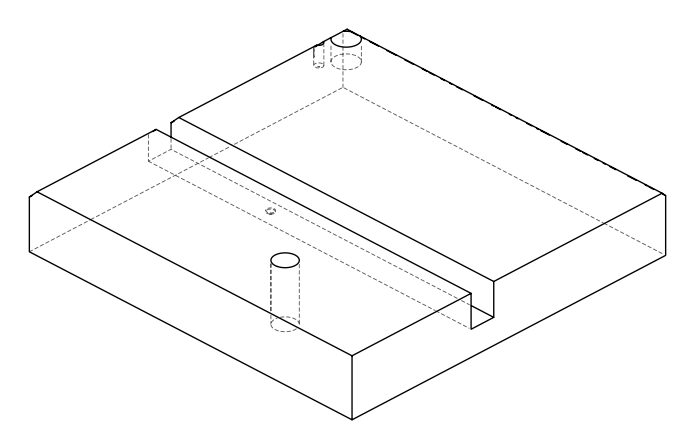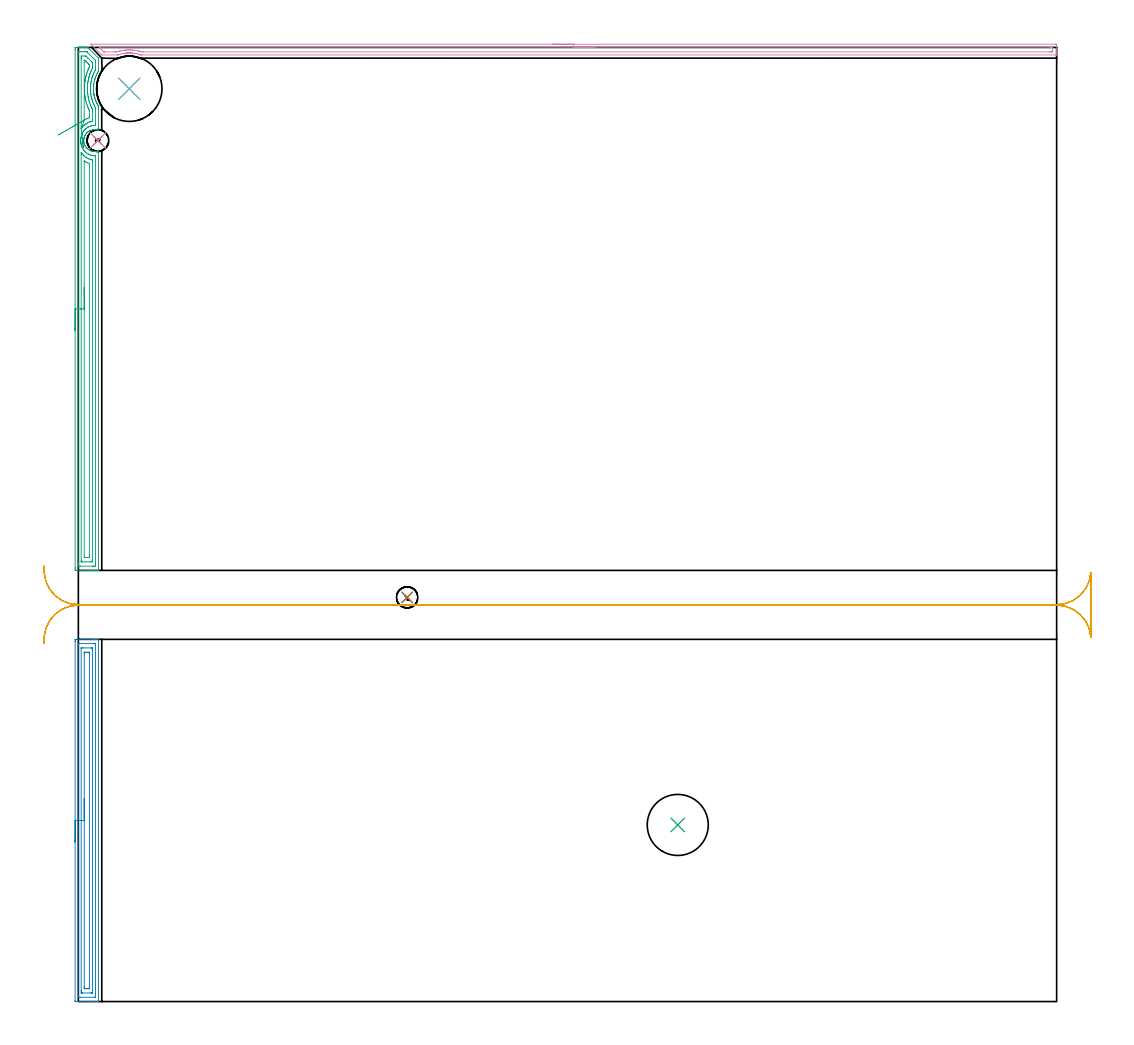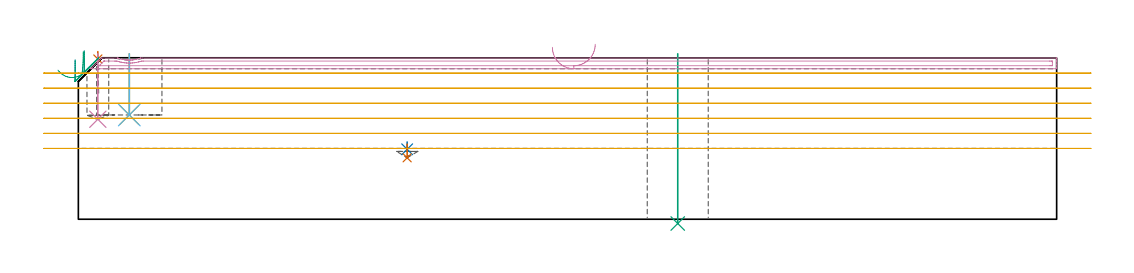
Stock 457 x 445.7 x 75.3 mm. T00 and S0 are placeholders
(PLAN: 11 operations, 7 tool changes, 34.6 min)
(1 SPOT_DRILL | STEP1POCKET | NXT0321_9005460120000 | 0.03 min | 0 mm3)
(2 SPOT_DRILL_1 | STEP1POCKET_2 | NXT0321_9005460120000 | 0.04 min | 4645 mm3)
(3 INDEXABLE_INSERT_DRILL_THROUGH_HOLE_FROM_SOLID | STEP1HOLE | NXT0302_028 | 0.32 min | 47989 mm3)
(4 DRILL_BLIND_HOLE_INTO_CENTER | STEP1POCKET | NXT0301_073 | 0.12 min | 2220 mm3)
(5 INDEXABLE_INSERT_DRILL_BLIND_HOLE_FROM_SOLID | STEP1POCKET_1 | NXT0302_010 | 0.12 min | 7863 mm3)
(6 DRILL_TO_ENLARGE_BLIND_HOLE | STEP1POCKET_1 | UGT0301_381 | 0.12 min | 11552 mm3)
(7 DRILL_BLIND_HOLE_INTO_CENTER_1 | STEP1POCKET_2 | UGT0301_494 | 0.04 min | 240 mm3)
(8 AREA_MILL | FG_CHAMFER_SURFACE | UGT0205_001 | 5.67 min | 10409 mm3)
(9 AREA_MILL_1 | FG_CHAMFER_SURFACE_1 | UGT0205_001 | 8.14 min | 14693 mm3)
(10 AREA_MILL_2 | FG_CHAMFER_SURFACE_2 | UGT0205_001 | 7.37 min | 5597 mm3)
(11 MILL_RECTANGULAR_SLOT | SLOT_RECTANGULAR | UGT0201_004 | Follow Part, ap 8, ae 75% | 12.65 min | 615552 mm3)
(TOOL NXT0321_9005460120000 | NC Spot Drill, 142deg, 12mm, Carbide, Uncoated | D12 PA142 FL30 Z2)
(TOOL NXT0302_028 | Index. Insert Drill 28.5mm [880-D2850L32-03] | D28.5 PA176 FL86 Z2)
(TOOL NXT0301_073 | Carbide Drill 10.2mm [860.1-1020-031A1-MM 2214] | D10.2 PA140 FL55 Z2)
(TOOL NXT0302_010 | Index. Insert Drill 19.5mm [880-D1950L25-05] | D19.5 PA176 FL98 Z2)
(TOOL UGT0301_381 | Twist Drill Flat Bottom 30.5 mm | D30.5 PA180 FL175 Z2)
(TOOL UGT0301_494 | Carbide Drill 9.9 mm | D9.9 PA118 FL87 Z2)
(TOOL UGT0205_001 | Chamfer Mill 20 x 3 x 45 deg. | D20 FL50 Z2)
(TOOL UGT0201_004 | End Mill 32 mm | D32 FL53 Z6)
(OP 1 SPOT_DRILL)
G17 G21 G94 G90
T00 M6
G54
G17 G0 G90 X9.1 Y402.2 S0 M3
G43 Z85.3 H0
G94 G81 G98 Z74.861 F250. R78.3
G80
M5
M2
(OP 2 SPOT_DRILL_1)
G17 G21 G94 G90
T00 M6
G54
G17 G0 G90 X153.6 Y188.8 S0 M3
G43 Z85.3 H0
G94 G81 G98 Z32.674 F250. R36.1
G80
M5
M2
(OP 3 INDEXABLE_INSERT_DRILL_THROUGH_HOLE_FROM_SOLID)
G17 G21 G94 G90
T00 M6
G54
G17 G0 G90 X280. Y82.5 S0 M3
G43 Z85.3 H1
G94 G81 G98 Z-1.998 F250. R77.3
G80
M5
M2
(OP 4 DRILL_BLIND_HOLE_INTO_CENTER)
G17 G21 G94 G90
T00 M6
G54
G17 G0 G90 X9.1 Y402.2 S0 M3
G43 Z85.3 H1
G94 G81 G98 Z46.7 F250. R77.3
G80
M5
M2
(OP 5 INDEXABLE_INSERT_DRILL_BLIND_HOLE_FROM_SOLID)
G17 G21 G94 G90
T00 M6
G54
G17 G0 G90 X23.8 Y426.4 S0 M3
G43 Z85.3 H1
G94 G81 G98 Z48.7 F250. R77.3
G80
M5
M2
(OP 6 DRILL_TO_ENLARGE_BLIND_HOLE)
G17 G21 G94 G90
T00 M6
G54
G17 G0 G90 X23.8 Y426.4 S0 M3
G43 Z85.3 H0
G94 G81 G98 Z48.7 F250. R77.3
G80
M5
M2
(OP 7 DRILL_BLIND_HOLE_INTO_CENTER_1)
G17 G21 G94 G90
T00 M6
G54
G17 G0 G90 X153.6 Y188.8 S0 M3
G43 Z85.3 H0
G94 G81 G98 Z28.7 F250. R35.1
G80
M5
M2
(OP 8 AREA_MILL)
G17 G21 G94 G90
T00 M6
G54
G17 G0 G90 X-1.5 Y74.6 S1061 M3
G43 Z85.3 H0
Z74.4
G94 G1 Y74.638 Z73.528 F250.
Y74.752 Z72.663
Y74.941 Z71.812
Y75.203 Z70.98
Y75.537 Z70.174
Y75.94 Z69.4
Y76.409 Z68.664
Y76.94 Z67.972
Y77.529 Z67.329
Y78.172 Z66.74
Y78.864 Z66.208
Y79.6 Z65.74
Y80.374 Z65.337
Y81.18 Z65.003
Y82.012 Z64.741
Y82.864 Z64.552
Y83.728 Z64.438
Y84.6 Z64.4
Y168.25
X-1.499 Y168.581 Z64.401
X-1.494 Y169.137 Z64.404
X-1.492 Y169.192 Z64.406
X-0.94 Y169.2 Z64.957
X6.173 Z72.067
X6.719 Z72.616
X7.062 Z72.958
X7.609 Z73.505
X7.951 Z73.846
X8.637 Z74.536
X8.969 Z74.868
X9.357 Y169.193 Z75.249
X9.397 Y169.19 Z75.288
X9.4 Y169.028 Z75.3
Y0.172
X9.397 Y0.01 Z75.288
X9.357 Y0.007 Z75.249
X8.968 Y0. Z74.868
X8.637 Z74.536
X7.951 Z73.846
X6.719 Z72.616
X6.173 Z72.067
X5.557 Z71.452
X-1.214 Z64.683
X-1.492 Y0.01 Z64.406
X-1.499 Y0.287 Z64.399
Y0.305
X-1.5 Y84.6 Z64.4
X-0.086 Z65.814
X-0.085 Y166.794 Z65.815
X-0.084 Y166.827 Z65.816
X-0.051 Y167.19 Z65.849
X0.435 Y167.199 Z66.335
X7.062 Y167.2 Z72.962
X7.549 Y167.199 Z73.449
X7.951 Y167.19 Z73.851
X7.983 Y166.794 Z73.883
X7.985 Y166.76 Z73.885
Y2.406
X7.984 Y2.373 Z73.884
X7.951 Y2.01 Z73.851
X7.465 Y2.001 Z73.365
X0.838 Y2. Z66.738
X0.351 Y2.001 Z66.251
X-0.051 Y2.01 Z65.849
X-0.084 Y2.406 Z65.816
X-0.085 Y2.44 Z65.815
X-0.086 Y84.6 Z65.814
X1.328 Z67.228
X1.329 Y165.007 Z67.229
X1.33 Y165.107 Z67.23
X1.332 Y165.157 Z67.232
X1.335 Y165.177 Z67.235
X1.346 Y165.19 Z67.246
X1.537 Y165.198 Z67.437
X1.727 Y165.199 Z67.627
X2.425 Y165.2 Z68.325
X5.981 Z71.881
X6.173 Y165.199 Z72.073
X6.364 Y165.195 Z72.264
X6.492 Y165.19 Z72.392
X6.565 Y165.18 Z72.465
X6.567 Y165.14 Z72.467
X6.569 Y165.007 Z72.469
X6.571 Y164.607 Z72.471
Y164.114
Y4.193
X6.57 Y4.093 Z72.47
X6.568 Y4.043 Z72.468
X6.565 Y4.023 Z72.465
X6.554 Y4.01 Z72.454
X6.362 Y4.002 Z72.262
X6.173 Y4.001 Z72.073
X5.475 Y4. Z71.375
X1.919 Z67.819
X1.727 Y4.001 Z67.627
X1.535 Y4.004 Z67.435
X1.408 Y4.01 Z67.308
X1.335 Y4.02 Z67.235
X1.333 Y4.06 Z67.233
X1.33 Y4.193 Z67.23
X1.329 Y4.593 Z67.229
X1.328 Y5.086 Z67.228
Y84.6
X2.743 Z68.643
Y162.327
X2.749 Y163.087 Z68.649
X2.752 Y163.19 Z68.652
X2.854 Y163.193 Z68.754
X3.071 Y163.197 Z68.971
X3.505 Y163.2 Z69.405
X4.415 Z70.315
X4.836 Y163.197 Z70.736
X5.047 Y163.193 Z70.947
X5.146 Y163.19 Z71.046
X5.15 Y163.12 Z71.05
X5.156 Y162.455 Z71.056
X5.157 Y162.327 Z71.057
Y6.873
X5.15 Y6.113 Z71.05
X5.148 Y6.01 Z71.048
X5.046 Y6.007 Z70.946
X4.829 Y6.003 Z70.729
X4.395 Y6. Z70.295
X3.485 Z69.385
X3.064 Y6.003 Z68.964
X2.853 Y6.007 Z68.753
X2.754 Y6.01 Z68.654
X2.75 Y6.08 Z68.65
X2.743 Y6.745 Z68.643
Y6.873
Y84.6
Y85.472 Z68.681
Y86.337 Z68.795
Y87.188 Z68.983
Y88.02 Z69.246
Y88.826 Z69.58
Y89.6 Z69.982
Y90.336 Z70.451
Y91.028 Z70.982
Y91.671 Z71.572
Y92.26 Z72.215
Y92.792 Z72.907
Y93.26 Z73.643
Y93.663 Z74.416
Y93.997 Z75.222
Y94.259 Z76.054
Y94.448 Z76.906
Y94.562 Z77.771
Y94.6 Z78.643
G0 Z85.3
M5
M2
(OP 9 AREA_MILL_1)
G17 G21 G94 G90
T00 M6
G54
G17 G0 G90 X-1.5 Y313.55 S1061 M3
G43 Z85.3 H0
Z74.4
G94 G1 Y313.588 Z73.528 F250.
Y313.702 Z72.664
Y313.891 Z71.812
Y314.153 Z70.98
Y314.487 Z70.174
Y314.89 Z69.4
Y315.358 Z68.664
Y315.89 Z67.972
Y316.479 Z67.329
Y317.122 Z66.74
Y317.814 Z66.208
Y318.55 Z65.74
Y319.324 Z65.337
Y320.13 Z65.003
Y320.962 Z64.741
Y321.813 Z64.552
Y322.678 Z64.438
Y323.55 Z64.4
Y444.747
X-1.499 Y445.079 Z64.401
X-1.494 Y445.635 Z64.403
X-1.491 Y445.692 Z64.405
X-0.94 Y445.7 Z64.956
X0.838 Z66.733
X2.269 Z68.165
X2.616 Z68.512
X3.311 Z69.211
X3.7 Z69.599
X4.395 Y445.696 Z70.294
X4.4 Y445.694 Z70.3
X4.576 Y445.525 Z70.474
X5.284 Y444.817 Z71.183
X9.305 Y440.794 Z75.205
X9.396 Y440.695 Z75.29
X9.4 Y440.61 Z75.3
Y435.249
X9.397 Y434.523 Z75.289
X9.292 Y434.355 Z75.191
X9.242 Y434.273 Z75.141
X8.988 Y433.828 Z74.886
X8.747 Y433.38 Z74.644
X8.545 Y432.975 Z74.443
X8.328 Y432.487 Z74.226
X8.161 Y432.07 Z74.06
X8.004 Y431.675 Z73.9
X7.972 Y431.594 Z73.869
X7.814 Y431.149 Z73.713
X7.697 Y430.781 Z73.595
X7.671 Y430.701 Z73.57
X7.572 Y430.306 Z73.471
X7.468 Y429.887 Z73.364
X7.448 Y429.808 Z73.344
X7.268 Y428.915 Z73.167
X7.196 Y428.469 Z73.096
X7.192 Y428.439 Z73.092
X7.156 Y428.1 Z73.048
X7.146 Y428.022 Z73.04
X7.105 Y427.467 Z72.997
X7.087 Y427.207 Z72.975
X7.08 Y427.129 Z72.971
X7.066 Y426.376 Z72.954
X7.063 Y426.236 Z72.956
X7.073 Y425.981 Z72.961
X7.08 Y425.799 Z72.972
X7.096 Y425.419 Z72.985
X7.099 Y425.343 Z72.99
X7.189 Y424.451 Z73.081
X7.248 Y424.071 Z73.141
X7.316 Y423.632 Z73.21
X7.324 Y423.573 Z73.221
X7.326 Y423.558 Z73.223
X7.348 Y423.439 Z73.248
X7.413 Y423.11 Z73.313
X7.502 Y422.739 Z73.401
X7.52 Y422.665 Z73.419
X7.62 Y422.292 Z73.517
X7.655 Y422.159 Z73.553
X7.661 Y422.136 Z73.559
X7.779 Y421.772 Z73.674
X7.951 Y421.282 Z73.848
X8.094 Y420.879 Z73.992
X8.235 Y420.525 Z74.134
X8.272 Y420.431 Z74.172
X8.437 Y420.058 Z74.333
X8.467 Y419.987 Z74.365
X8.544 Y419.824 Z74.443
X8.578 Y419.76 Z74.475
X8.692 Y419.54 Z74.588
X8.732 Y419.462 Z74.629
X8.773 Y419.381 Z74.672
X8.84 Y419.25 Z74.739
X8.886 Y419.164 Z74.783
X8.923 Y419.093 Z74.82
X9.113 Y418.754 Z75.013
X9.17 Y418.653 Z75.07
X9.398 Y418.271 Z75.298
Y418.266
X9.4 Y417.377 Z75.3
Y407.101
X9.397 Y406.985 Z75.289
X9.371 Y406.99 Z75.264
X9.223 Y407.03 Z75.122
X9.057 Y407.083 Z74.957
X8.799 Y407.153 Z74.699
X8.544 Y407.204 Z74.444
X8.103 Y407.264 Z74.003
X7.66 Y407.288 Z73.56
X7.217 Y407.274 Z73.117
X6.776 Y407.222 Z72.676
X6.332 Y407.128 Z72.232
X5.895 Y406.995 Z71.789
X5.852 Y406.977 Z71.745
X5.448 Y406.809 Z71.344
X5.284 Y406.728 Z71.181
X5.011 Y406.592 Z70.91
X4.609 Y406.315 Z70.508
X4.553 Y406.277 Z70.453
X4.395 Y406.144 Z70.292
X4.124 Y405.921 Z70.023
X3.941 Y405.742 Z69.84
X3.898 Y405.699 Z69.796
X3.802 Y405.582 Z69.698
X3.703 Y405.463 Z69.599
X3.552 Y405.282 Z69.45
X3.241 Y404.842 Z69.139
X3.22 Y404.806 Z69.118
X2.995 Y404.366 Z68.894
X2.808 Y403.913 Z68.707
X2.69 Y403.526 Z68.585
X2.672 Y403.47 Z68.568
X2.612 Y403.187 Z68.511
X2.592 Y403.08 Z68.486
X2.579 Y403.02 Z68.474
X2.521 Y402.575 Z68.42
X2.513 Y402.457 Z68.413
Y402.438 Z68.411
X2.511 Y402.409 Z68.408
X2.507 Y402.352 Z68.405
X2.504 Y402.127 Z68.402
X2.516 Y401.888 Z68.41
X2.517 Y401.87 Z68.412
X2.525 Y401.769 Z68.424
X2.533 Y401.68 Z68.432
X2.595 Y401.293 Z68.49
X2.603 Y401.235 Z68.499
X2.713 Y400.785 Z68.61
X2.86 Y400.342 Z68.76
X2.913 Y400.227 Z68.81
X2.98 Y400.074 Z68.879
X3.038 Y399.945 Z68.936
X3.241 Y399.559 Z69.139
X3.275 Y399.505 Z69.173
X3.311 Y399.449 Z69.209
X3.505 Y399.185 Z69.403
X3.651 Y398.986 Z69.55
X3.735 Y398.886 Z69.634
X3.835 Y398.766 Z69.735
X4.035 Y398.556 Z69.934
X4.124 Y398.474 Z70.023
X4.553 Y398.123 Z70.452
X4.775 Y397.974 Z70.675
X5.008 Y397.817 Z70.907
X5.276 Y397.663 Z71.175
X5.582 Y397.524 Z71.479
X5.869 Y397.413 Z71.763
X5.895 Y397.403 Z71.789
X6.173 Y397.32 Z72.068
X6.333 Y397.272 Z72.23
X6.776 Y397.178 Z72.676
X6.857 Y397.169 Z72.757
X7.217 Y397.126 Z73.117
X7.66 Y397.112 Z73.56
X8.103 Y397.136 Z74.003
X8.544 Y397.201 Z74.444
X8.821 Y397.268 Z74.721
X9.153 Y397.348 Z75.053
X9.183 Y397.358 Z75.083
X9.365 Y397.408 Z75.257
X9.397 Y397.415 Z75.288
X9.4 Y397.271 Z75.3
Y201.575
X9.397 Y201.41 Z75.288
X9.357 Y201.407 Z75.248
X8.963 Y201.4 Z74.862
X8.646 Z74.546
X7.951 Z73.846
X6.715 Z72.612
X6.173 Z72.067
X5.555 Z71.45
X-0.94 Y201.401 Z64.957
X-1.178 Y201.403 Z64.719
X-1.492 Y201.408 Z64.406
X-1.494 Y201.465 Z64.404
X-1.499 Y202.021 Z64.401
X-1.5 Y202.584 Z64.4
Y323.55
X-0.086 Z65.814
Y442.398
X-0.084 Y443.291 Z65.816
X-0.083 Y443.323 Z65.817
X-0.051 Y443.69 Z65.849
X0.434 Y443.698 Z66.334
X0.838 Y443.699 Z66.738
X1.321 Y443.7 Z67.221
X2.616 Z68.516
X3.099 Y443.699 Z68.999
X3.505 Y443.696 Z69.405
X3.912 Y443.69 Z69.812
X3.956 Y443.683 Z69.856
X3.982 Y443.661 Z69.882
X4.037 Y443.61 Z69.937
X4.145 Y443.505 Z70.045
X4.359 Y443.291 Z70.259
X7.04 Y440.611 Z72.94
X7.928 Y439.717 Z73.828
X7.951 Y439.687 Z73.851
X7.984 Y438.823 Z73.884
X7.985 Y438.79 Z73.885
Y436.108
X7.974 Y435.249 Z73.874
X7.967 Y435.233 Z73.867
X7.951 Y435.199 Z73.851
X7.66 Y434.648 Z73.56
X7.509 Y434.355 Z73.409
X7.362 Y434.054 Z73.262
X7.083 Y433.44 Z72.983
X7.062 Y433.387 Z72.962
X6.832 Y432.8 Z72.732
X6.743 Y432.568 Z72.643
X6.593 Y432.146 Z72.493
X6.433 Y431.675 Z72.333
X6.397 Y431.562 Z72.297
X6.372 Y431.475 Z72.272
X6.188 Y430.774 Z72.088
X6.173 Y430.713 Z72.073
X6.026 Y430.035 Z71.926
X5.996 Y429.887 Z71.896
X5.883 Y429.285 Z71.783
X5.837 Y428.994 Z71.737
X5.773 Y428.502 Z71.673
X5.734 Y428.1 Z71.634
X5.702 Y427.68 Z71.602
X5.67 Y427.207 Z71.57
X5.661 Y426.828 Z71.561
X5.652 Y426.313 Z71.552
X5.66 Y425.935 Z71.56
X5.682 Y425.419 Z71.582
X5.708 Y424.993 Z71.608
X5.756 Y424.526 Z71.656
X5.815 Y423.992 Z71.715
X5.871 Y423.632 Z71.771
X5.987 Y422.926 Z71.887
X6.025 Y422.739 Z71.925
X6.173 Y422.057 Z72.073
X6.246 Y421.771 Z72.146
X6.383 Y421.3 Z72.283
X6.494 Y420.952 Z72.394
X6.662 Y420.46 Z72.562
X6.81 Y420.058 Z72.71
X7.062 Y419.405 Z72.962
X7.15 Y419.194 Z73.05
X7.163 Y419.164 Z73.063
X7.247 Y418.979 Z73.147
X7.603 Y418.271 Z73.503
X7.951 Y417.589 Z73.851
X7.98 Y417.377 Z73.88
X7.983 Y417.346 Z73.883
X7.986 Y416.484 Z73.886
Y410.194
X7.983 Y409.335 Z73.883
X7.981 Y409.305 Z73.881
X7.977 Y409.282 Z73.877
X7.131 Y409.266 Z73.031
X7.062 Y409.259 Z72.962
X6.677 Y409.207 Z72.577
X6.358 Y409.148 Z72.258
X6.173 Y409.106 Z72.073
X5.657 Y408.96 Z71.557
X5.284 Y408.816 Z71.184
X5.015 Y408.704 Z70.915
X4.475 Y408.441 Z70.375
X4.425 Y408.411 Z70.325
X4.395 Y408.39 Z70.295
X3.903 Y408.042 Z69.803
X3.505 Y407.721 Z69.405
X3.412 Y407.642 Z69.312
X3.309 Y407.548 Z69.209
X2.968 Y407.194 Z68.868
X2.616 Y406.775 Z68.516
X2.563 Y406.708 Z68.463
X2.524 Y406.654 Z68.424
X2.198 Y406.18 Z68.098
X1.971 Y405.76 Z67.871
X1.888 Y405.599 Z67.788
X1.727 Y405.251 Z67.627
X1.616 Y404.979 Z67.516
X1.572 Y404.867 Z67.472
X1.394 Y404.308 Z67.294
X1.308 Y403.973 Z67.208
X1.227 Y403.583 Z67.127
X1.155 Y403.08 Z67.055
X1.121 Y402.795 Z67.021
X1.096 Y402.186 Z66.996
X1.117 Y401.573 Z67.017
X1.119 Y401.55 Z67.019
X1.122 Y401.523 Z67.022
X1.15 Y401.293 Z67.05
X1.173 Y401.124 Z67.073
X1.205 Y400.923 Z67.105
X1.258 Y400.641 Z67.158
X1.316 Y400.399 Z67.216
X1.382 Y400.132 Z67.282
X1.505 Y399.728 Z67.405
X1.583 Y399.505 Z67.483
X1.727 Y399.151 Z67.627
X1.984 Y398.612 Z67.884
X2.07 Y398.447 Z67.97
X2.147 Y398.306 Z68.047
X2.337 Y397.999 Z68.237
X2.545 Y397.718 Z68.445
X2.616 Y397.626 Z68.516
X2.976 Y397.189 Z68.876
X3.335 Y396.825 Z69.235
X3.505 Y396.68 Z69.405
X4.138 Y396.188 Z70.038
X4.395 Y396.021 Z70.295
X4.538 Y395.931 Z70.438
X4.815 Y395.782 Z70.715
X5.03 Y395.684 Z70.93
X5.284 Y395.575 Z71.184
X5.826 Y395.386 Z71.726
X6.173 Y395.294 Z72.073
X6.534 Y395.217 Z72.434
X6.945 Y395.155 Z72.845
X7.062 Y395.147 Z72.962
X7.467 Y395.127 Z73.367
X7.867 Y395.122 Z73.767
X7.951 Y395.119 Z73.851
X7.975 Y395.118 Z73.875
X7.981 Y395.071 Z73.881
X7.984 Y395.037 Z73.884
X7.985 Y395.003 Z73.885
X7.986 Y204.702 Z73.886
X7.984 Y203.809 Z73.884
X7.983 Y203.777 Z73.883
X7.951 Y203.41 Z73.851
X7.466 Y203.403 Z73.366
X7.062 Y203.401 Z72.962
X6.579 Y203.4 Z72.479
X0.838 Y203.401 Z66.738
X0.353 Y203.403 Z66.253
X-0.051 Y203.41 Z65.849
X-0.082 Y203.809 Z65.818
X-0.084 Y203.841 Z65.816
X-0.086 Y204.702 Z65.814
Y323.55
X1.328 Z67.228
X1.329 Y395.931 Z67.229
X1.33 Y396.33 Z67.23
X1.332 Y396.465 Z67.232
X1.335 Y396.551 Z67.235
X1.727 Y396.065 Z67.627
X1.838 Y395.931 Z67.738
X2.199 Y395.516 Z68.099
X2.616 Y395.102 Z68.516
X2.686 Y395.037 Z68.586
X3.505 Y394.41 Z69.405
X3.908 Y394.144 Z69.808
X4.395 Y393.873 Z70.295
X4.882 Y393.654 Z70.782
X5.284 Y393.517 Z71.184
X5.662 Y393.397 Z71.562
X6.159 Y393.265 Z72.059
X6.224 Y393.25 Z72.124
X6.565 Y393.142 Z72.465
X6.567 Y393.05 Z72.467
X6.57 Y392.851 Z72.47
X6.571 Y392.357 Z72.471
Y391.956
Y206.489
X6.569 Y206.091 Z72.469
X6.564 Y205.596 Z72.464
X6.556 Y205.41 Z72.456
X6.365 Y205.403 Z72.265
X6.173 Y205.401 Z72.073
X5.478 Y205.4 Z71.378
X3.505 Z69.405
X1.922 Z67.822
X1.727 Y205.402 Z67.627
X1.532 Y205.405 Z67.432
X1.403 Y205.41 Z67.303
X1.335 Y205.423 Z67.235
X1.333 Y205.463 Z67.233
X1.331 Y205.596 Z67.231
X1.329 Y205.996 Z67.229
X1.328 Y323.55 Z67.228
X2.743 Z68.643
Y392.357
X2.746 Y392.656 Z68.646
X2.748 Y392.69 Z68.648
X2.749 Y392.693 Z68.649
X2.772 Y392.68 Z68.672
X2.841 Y392.635 Z68.741
X2.899 Y392.596 Z68.799
X3.262 Y392.357 Z69.162
X3.505 Y392.215 Z69.405
X3.829 Y392.032 Z69.729
X4.395 Y391.778 Z70.295
X5.15 Y391.463 Z71.05
X5.156 Y390.697 Z71.056
X5.157 Y390.569 Z71.057
Y208.277
X5.152 Y207.515 Z71.052
X5.15 Y207.411 Z71.05
X5.049 Y207.407 Z70.949
X4.831 Y207.403 Z70.731
X4.395 Y207.4 Z70.295
X3.488 Z69.388
X3.063 Y207.403 Z68.963
X2.851 Y207.407 Z68.751
X2.751 Y207.41 Z68.651
X2.743 Y208.277 Z68.643
Y323.55
Y324.422 Z68.681
Y325.286 Z68.795
Y326.138 Z68.983
Y326.97 Z69.246
Y327.776 Z69.58
Y328.55 Z69.982
Y329.286 Z70.451
Y329.978 Z70.982
Y330.621 Z71.572
Y331.21 Z72.215
Y331.741 Z72.907
Y332.21 Z73.643
Y332.613 Z74.416
Y332.947 Z75.222
Y333.209 Z76.054
Y333.398 Z76.906
Y333.512 Z77.771
Y333.55 Z78.643
G0 Z85.3
X2.277 Y398.976
Z78.232
G1 X2.283 Y398.923 Z77.362
X2.281 Y398.945 Z76.49
X2.27 Y399.044 Z75.623
X2.252 Y399.217 Z74.768
X2.226 Y399.463 Z73.931
X2.192 Y399.781 Z73.12
X2.151 Y400.168 Z72.339
X2.103 Y400.621 Z71.595
X2.049 Y401.137 Z70.894
X1.988 Y401.712 Z70.241
X1.922 Y402.342 Z69.64
X1.85 Y403.021 Z69.097
X1.773 Y403.744 Z68.616
X1.693 Y404.507 Z68.199
X1.609 Y405.302 Z67.851
X1.522 Y406.125 Z67.575
X1.433 Y406.968 Z67.371
X1.342 Y407.826 Z67.242
X1.335 Y407.895 Z67.235
X1.332 Y407.945 Z67.232
X1.329 Y408.441 Z67.229
Y408.842
Y440.611
X1.331 Y441.009 Z67.231
X1.336 Y441.504 Z67.236
X1.344 Y441.69 Z67.244
X1.535 Y441.697 Z67.435
X2.616 Y441.699 Z68.516
X3.316 Y441.694 Z69.216
X3.505 Y441.686 Z69.405
X3.693 Y441.504 Z69.593
X4.395 Y440.806 Z70.295
X4.59 Y440.611 Z70.49
X6.173 Y439.026 Z72.073
X6.372 Y438.823 Z72.272
X6.564 Y438.618 Z72.464
X6.567 Y438.427 Z72.467
X6.57 Y437.93 Z72.47
X6.571 Y437.53 Z72.471
Y437.036
X6.57 Y436.637 Z72.47
X6.566 Y436.143 Z72.466
X6.563 Y435.946 Z72.463
X6.204 Y435.218 Z72.104
X6.173 Y435.153 Z72.073
X5.932 Y434.597 Z71.832
X5.83 Y434.355 Z71.73
X5.673 Y433.964 Z71.573
X5.475 Y433.462 Z71.375
X5.423 Y433.321 Z71.323
X5.284 Y432.928 Z71.184
X5.195 Y432.658 Z71.095
X5.166 Y432.568 Z71.066
X5.065 Y432.231 Z70.965
X4.994 Y431.966 Z70.894
X4.919 Y431.675 Z70.819
X4.817 Y431.25 Z70.717
X4.71 Y430.781 Z70.61
X4.655 Y430.519 Z70.555
X4.53 Y429.887 Z70.43
X4.51 Y429.771 Z70.41
X4.395 Y429.016 Z70.295
X4.392 Y428.996 Z70.292
X4.313 Y428.182 Z70.213
X4.307 Y428.1 Z70.207
X4.258 Y427.344 Z70.158
X4.253 Y427.207 Z70.153
X4.238 Y426.471 Z70.138
Y426.313
X4.256 Y425.559 Z70.156
X4.263 Y425.419 Z70.163
X4.315 Y424.606 Z70.215
X4.322 Y424.526 Z70.222
X4.395 Y423.828 Z70.295
X4.418 Y423.632 Z70.318
X4.421 Y423.605 Z70.321
X4.563 Y422.739 Z70.463
X4.599 Y422.533 Z70.499
X4.743 Y421.845 Z70.643
X4.845 Y421.393 Z70.745
X4.961 Y420.952 Z70.861
X5.193 Y420.149 Z71.093
X5.223 Y420.058 Z71.123
X5.284 Y419.882 Z71.184
X5.544 Y419.164 Z71.444
X5.704 Y418.742 Z71.604
X5.899 Y418.271 Z71.799
X6.173 Y417.666 Z72.073
X6.312 Y417.377 Z72.212
X6.446 Y417.103 Z72.346
X6.564 Y416.85 Z72.464
X6.567 Y416.73 Z72.467
X6.569 Y416.484 Z72.469
X6.571 Y416.083 Z72.471
Y415.59
X6.57 Y412.016 Z72.47
X6.569 Y411.618 Z72.469
X6.564 Y411.223 Z72.464
X6.173 Y411.139 Z72.073
X6.095 Y411.122 Z71.995
X5.461 Y410.944 Z71.361
X5.284 Y410.889 Z71.184
X4.811 Y410.704 Z70.711
X4.395 Y410.514 Z70.295
X4.204 Y410.42 Z70.104
X3.843 Y410.228 Z69.743
X3.64 Y410.093 Z69.54
X3.505 Y409.997 Z69.405
X3.126 Y409.716 Z69.026
X2.651 Y409.335 Z68.551
X2.633 Y409.318 Z68.533
X2.616 Y409.302 Z68.516
X2.191 Y408.868 Z68.091
X1.814 Y408.441 Z67.714
X1.775 Y408.394 Z67.675
X1.727 Y408.334 Z67.627
X1.342 Y407.826 Z67.242
X2.755 Y411.716 Z68.655
X2.75 Y411.754 Z68.65
X2.745 Y411.886 Z68.645
X2.743 Y412.016 Z68.643
Y412.139
Y438.823
X2.748 Y439.585 Z68.648
X2.75 Y439.689 Z68.65
X2.851 Y439.694 Z68.751
X2.96 Y439.696 Z68.86
X3.014 Y439.694 Z68.914
X3.04 Y439.69 Z68.94
X3.083 Y439.656 Z68.983
X3.505 Y439.242 Z69.405
X3.928 Y438.823 Z69.828
X4.395 Y438.357 Z70.295
X4.821 Y437.93 Z70.721
X4.964 Y437.785 Z70.864
X5.078 Y437.667 Z70.978
X5.15 Y437.589 Z71.05
X5.151 Y437.546 Z71.051
X5.156 Y437.165 Z71.056
X5.155 Y437.036 Z71.055
X5.15 Y436.654 Z71.05
X5.138 Y436.569 Z71.038
X5.107 Y436.499 Z71.007
X4.947 Y436.143 Z70.847
X4.778 Y435.757 Z70.678
X4.56 Y435.249 Z70.46
X4.512 Y435.131 Z70.412
X4.395 Y434.839 Z70.295
X4.26 Y434.491 Z70.16
X4.21 Y434.355 Z70.11
X4.028 Y433.83 Z69.928
X3.905 Y433.462 Z69.805
X3.808 Y433.157 Z69.708
X3.642 Y432.568 Z69.542
X3.613 Y432.46 Z69.513
X3.505 Y432.033 Z69.405
X3.438 Y431.743 Z69.338
X3.422 Y431.675 Z69.322
X3.316 Y431.184 Z69.216
X3.28 Y431.008 Z69.18
X3.235 Y430.781 Z69.135
X3.175 Y430.462 Z69.075
X3.139 Y430.256 Z69.039
X3.08 Y429.887 Z68.98
X3.052 Y429.693 Z68.952
X3.024 Y429.478 Z68.924
X2.966 Y428.994 Z68.866
X2.952 Y428.86 Z68.852
X2.934 Y428.674 Z68.834
X2.885 Y428.1 Z68.785
X2.879 Y428.017 Z68.779
X2.869 Y427.846 Z68.769
X2.838 Y427.207 Z68.738
X2.831 Y427.047 Z68.731
X2.819 Y426.267 Z68.719
X2.823 Y426.106 Z68.723
X2.843 Y425.419 Z68.743
X2.846 Y425.354 Z68.746
X2.856 Y425.179 Z68.756
X2.9 Y424.526 Z68.8
X2.914 Y424.334 Z68.814
X2.924 Y424.216 Z68.824
X2.987 Y423.632 Z68.887
X3.01 Y423.434 Z68.91
X3.04 Y423.207 Z68.94
X3.112 Y422.739 Z69.012
X3.172 Y422.363 Z69.072
X3.209 Y422.143 Z69.109
X3.266 Y421.845 Z69.166
X3.312 Y421.621 Z69.212
X3.438 Y421.019 Z69.338
X3.453 Y420.952 Z69.353
X3.505 Y420.73 Z69.405
X3.691 Y420.058 Z69.591
X3.766 Y419.797 Z69.666
X3.964 Y419.164 Z69.864
X4.206 Y418.461 Z70.106
X4.276 Y418.271 Z70.176
X4.395 Y417.958 Z70.295
X4.631 Y417.377 Z70.531
X4.808 Y416.962 Z70.708
X5.026 Y416.484 Z70.926
X5.11 Y416.297 Z71.01
X5.15 Y416.193 Z71.05
X5.152 Y416.1 Z71.052
X5.157 Y415.718 Z71.057
Y413.803
X5.152 Y413.041 Z71.052
X5.15 Y412.909 Z71.05
X4.603 Y412.7 Z70.503
X4.395 Y412.616 Z70.295
X3.984 Y412.429 Z69.884
X3.505 Y412.187 Z69.405
X3.394 Y412.127 Z69.294
X3.202 Y412.016 Z69.102
X3.036 Y411.904 Z68.936
X2.852 Y411.779 Z68.752
X2.766 Y411.723 Z68.666
X2.755 Y411.716 Z68.655
X2.161 Y411.379 Z68.111
X1.528 Y411.02 Z67.63
X0.862 Y410.641 Z67.213
X0.166 Y410.246 Z66.865
X-0.553 Y409.838 Z66.588
X-1.291 Y409.419 Z66.385
X-2.041 Y408.993 Z66.255
X-2.798 Y408.563 Z66.202
X-3.557 Y408.132 Z66.225
X-4.31 Y407.704 Z66.323
X-5.054 Y407.282 Z66.497
X-5.781 Y406.869 Z66.745
X-6.487 Y406.468 Z67.064
X-7.166 Y406.082 Z67.454
X-7.813 Y405.715 Z67.909
X-8.423 Y405.369 Z68.428
X-8.991 Y405.046 Z69.006
X-9.513 Y404.75 Z69.639
G0 Z85.3
M5
M2
(OP 10 AREA_MILL_2)
G17 G21 G94 G90
T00 M6
G54
G17 G0 G90 X221.45 Y447.2 S1061 M3
G43 Z85.3 H0
Z80.3
G94 G1 X221.488 Z79.428 F250.
X221.602 Z78.563
X221.791 Z77.712
X222.053 Z76.88
X222.387 Z76.074
X222.79 Z75.3
X223.258 Z74.564
X223.789 Z73.872
X224.379 Z73.229
X225.022 Z72.64
X225.714 Z72.108
X226.45 Z71.64
X227.224 Z71.237
X228.03 Z70.903
X228.862 Z70.641
X229.713 Z70.452
X230.578 Z70.338
X231.45 Z70.3
X456.369 Y447.199 Z70.301
X456.693 Y447.197
X456.99 Y447.193 Z70.303
X457. Y446.88 Z70.616
Y445.136 Z72.358
Y443.751 Z73.745
Y443.392 Z74.103
Y442.463 Z75.036
X456.996 Y442.329 Z75.163
X456.99 Y442.202 Z75.289
X456.816 Y442.2 Z75.3
X29.783
X29.1 Y442.203 Z75.288
X28.976 Y442.243 Z75.254
X28.907 Y442.268 Z75.232
X28.794 Y442.307 Z75.193
X28.432 Y442.418 Z75.082
X28.081 Y442.524 Z74.973
X27.187 Y442.758 Z74.736
X27.1 Y442.777 Z74.717
X26.74 Y442.858 Z74.639
X26.293 Y442.937 Z74.562
X26.271 Y442.94 Z74.559
X26.206 Y442.948 Z74.549
X25.65 Y443.024 Z74.475
X25.399 Y443.058 Z74.441
X25.275 Y443.069 Z74.429
X24.952 Y443.1 Z74.397
X24.505 Y443.127 Z74.366
X24.417 Y443.13 Z74.363
X24.314 Y443.133 Z74.359
X24.17 Y443.14 Z74.356
X24.105 Y443.141
X23.984 Y443.142 Z74.353
X23.611 Y443.146
X23.164 Y443.13 Z74.365
X23.066 Y443.124 Z74.371
X22.717 Y443.1 Z74.392
X22.629 Y443.09 Z74.399
X22.285 Y443.057 Z74.436
X21.823 Y443.009 Z74.484
X21.735 Y442.994 Z74.497
X21.332 Y442.931 Z74.565
X20.929 Y442.865 Z74.63
X20.84 Y442.845 Z74.65
X20.753 Y442.827 Z74.671
X20.68 Y442.811 Z74.687
X20.035 Y442.665 Z74.832
X19.141 Y442.415 Z75.084
X18.532 Y442.214 Z75.282
X18.461 Y442.209 Z75.287
X18.253 Y442.203 Z75.295
X11.003 Y442.2 Z75.3
X10.905 Y442.204 Z75.289
X10.856 Y442.246 Z75.25
X10.641 Y442.459 Z75.041
X6.218 Y446.88 Z70.616
X6.084 Y447.015 Z70.483
X5.945 Y447.151 Z70.339
X5.916 Y447.192 Z70.298
X5.923 Y447.195 Z70.295
X6.049 Y447.2 Z70.3
X231.45
Y445.786 Z71.714
X453.914
X454.58 Y445.785 Z71.715
X454.811 Y445.783 Z71.717
X454.939 Y445.779 Z71.721
X454.991 Y445.774 Z71.726
X454.993 Y445.745 Z71.755
X454.998 Y445.6 Z71.9
X454.999 Y444.264 Z73.236
X454.998 Y443.856 Z73.644
X454.992 Y443.718 Z73.782
X454.987 Y443.621 Z73.879
X454.913 Y443.62 Z73.88
X454.58 Y443.616 Z73.884
X454.352 Y443.615 Z73.885
X453.686 Y443.614 Z73.886
X30.449 Y443.615 Z73.885
X29.783 Y443.62 Z73.88
X29.547 Y443.622 Z73.878
X28.889 Y443.812 Z73.688
X28.29 Y443.976 Z73.524
X27.995 Y444.05 Z73.45
X27.114 Y444.251 Z73.249
X27.106 Y444.252 Z73.248
X27.038 Y444.264 Z73.236
X26.206 Y444.385 Z73.115
X26.062 Y444.405 Z73.095
X25.312 Y444.487 Z73.013
X25.062 Y444.507 Z72.993
X24.417 Y444.542 Z72.958
X24.124 Y444.55 Z72.95
X23.523 Y444.552 Z72.948
X23.237 Y444.543 Z72.957
X22.629 Y444.511 Z72.989
X22.394 Y444.493 Z73.007
X21.735 Y444.428 Z73.072
X21.584 Y444.41 Z73.09
X20.84 Y444.303 Z73.197
X20.805 Y444.298 Z73.202
X20.598 Y444.264 Z73.236
X20.058 Y444.154 Z73.346
X20.008 Y444.144 Z73.356
X19.946 Y444.13 Z73.37
X19.337 Y443.986 Z73.514
X19.211 Y443.954 Z73.546
X19.052 Y443.91 Z73.59
X18.039 Y443.625 Z73.875
X17.921 Y443.623 Z73.877
X17.263 Y443.618 Z73.882
X17.031
X12.23 Y443.615 Z73.885
X12.064 Y443.617 Z73.883
X11.981 Y443.619 Z73.881
X11.944 Y443.622 Z73.878
X11.897 Y443.661 Z73.839
X11.287 Y444.264 Z73.236
X11.003 Y444.547 Z72.953
X10.414 Y445.136 Z72.364
X10.109 Y445.443 Z72.057
X9.808 Y445.753 Z71.747
X9.784 Y445.78 Z71.72
X9.816 Y445.781 Z71.719
X9.913 Y445.784 Z71.716
X10.109 Y445.785 Z71.715
X10.337 Y445.786 Z71.714
X231.45
X232.321 Z71.752
X233.186 Z71.866
X234.038 Z72.055
X234.87 Z72.317
X235.676 Z72.651
X236.45 Z73.054
X237.186 Z73.523
X237.878 Z74.054
X238.521 Z74.643
X239.11 Z75.286
X239.641 Z75.978
X240.11 Z76.714
X240.513 Z77.488
X240.847 Z78.294
X241.109 Z79.126
X241.298 Z79.978
X241.412 Z80.843
X241.45 Z81.714
G0 Z85.3
M5
M2
(OP 11 MILL_RECTANGULAR_SLOT)
G17 G21 G94 G90
T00 M6
G54
G17 G0 G90 X-16.277 Y168.933 S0 M3
G43 Z85.431 H0
Z68.267
G94 G1 X-15.772 Y171.89 F250.
G2 X0. Y185.2 R16. F500.
G1 X457.
G2 X472.97 Y170.179 R16.
G1 X473.
Y200.421
X472.97
G2 X457. Y185.4 R16.
G1 X0.
G2 X-15.772 Y198.709 R16.
G1 X-16.277 Y201.666 F250.
G0 X-16.154 Y167.185 Z61.233
G1 X-15.97 Y170.179
G2 X0. Y185.2 R16. F500.
G1 X457.
G2 X472.97 Y170.179 R16.
G1 X473.
Y200.421
X472.97
G2 X457. Y185.4 R16.
G1 X0.
G2 X-15.97 Y200.421 R16.
G1 X-16.154 Y203.415 F250.
G0 Y167.185 Z54.2
G1 X-15.97 Y170.179
G2 X0. Y185.2 R16. F500.
G1 X457.
G2 X472.97 Y170.179 R16.
G1 X473.
Y200.421
X472.97
G2 X457. Y185.4 R16.
G1 X0.
G2 X-15.97 Y200.421 R16.
G1 X-16.154 Y203.415 F250.
G0 Y167.185 Z47.167
G1 X-15.97 Y170.179
G2 X0. Y185.2 R16. F500.
G1 X457.
G2 X472.97 Y170.179 R16.
G1 X473.
Y200.421
X472.97
G2 X457. Y185.4 R16.
G1 X0.
G2 X-15.97 Y200.421 R16.
G1 X-16.154 Y203.415 F250.
G0 Y167.185 Z40.133
G1 X-15.97 Y170.179
G2 X0. Y185.2 R16. F500.
G1 X457.
G2 X472.97 Y170.179 R16.
G1 X473.
Y200.421
X472.97
G2 X457. Y185.4 R16.
G1 X0.
G2 X-15.97 Y200.421 R16.
G1 X-16.154 Y203.415 F250.
G0 Y167.185 Z33.1
G1 X-15.97 Y170.179
G2 X0. Y185.2 R16. F500.
G1 X457.
G2 X472.97 Y170.179 R16.
G1 X473.
Y200.421
X472.97
G2 X457. Y185.4 R16.
G1 X0.
G2 X-15.97 Y200.421 R16.
G1 X-16.154 Y203.415 F250.
G0 Z85.431
M5
M2
